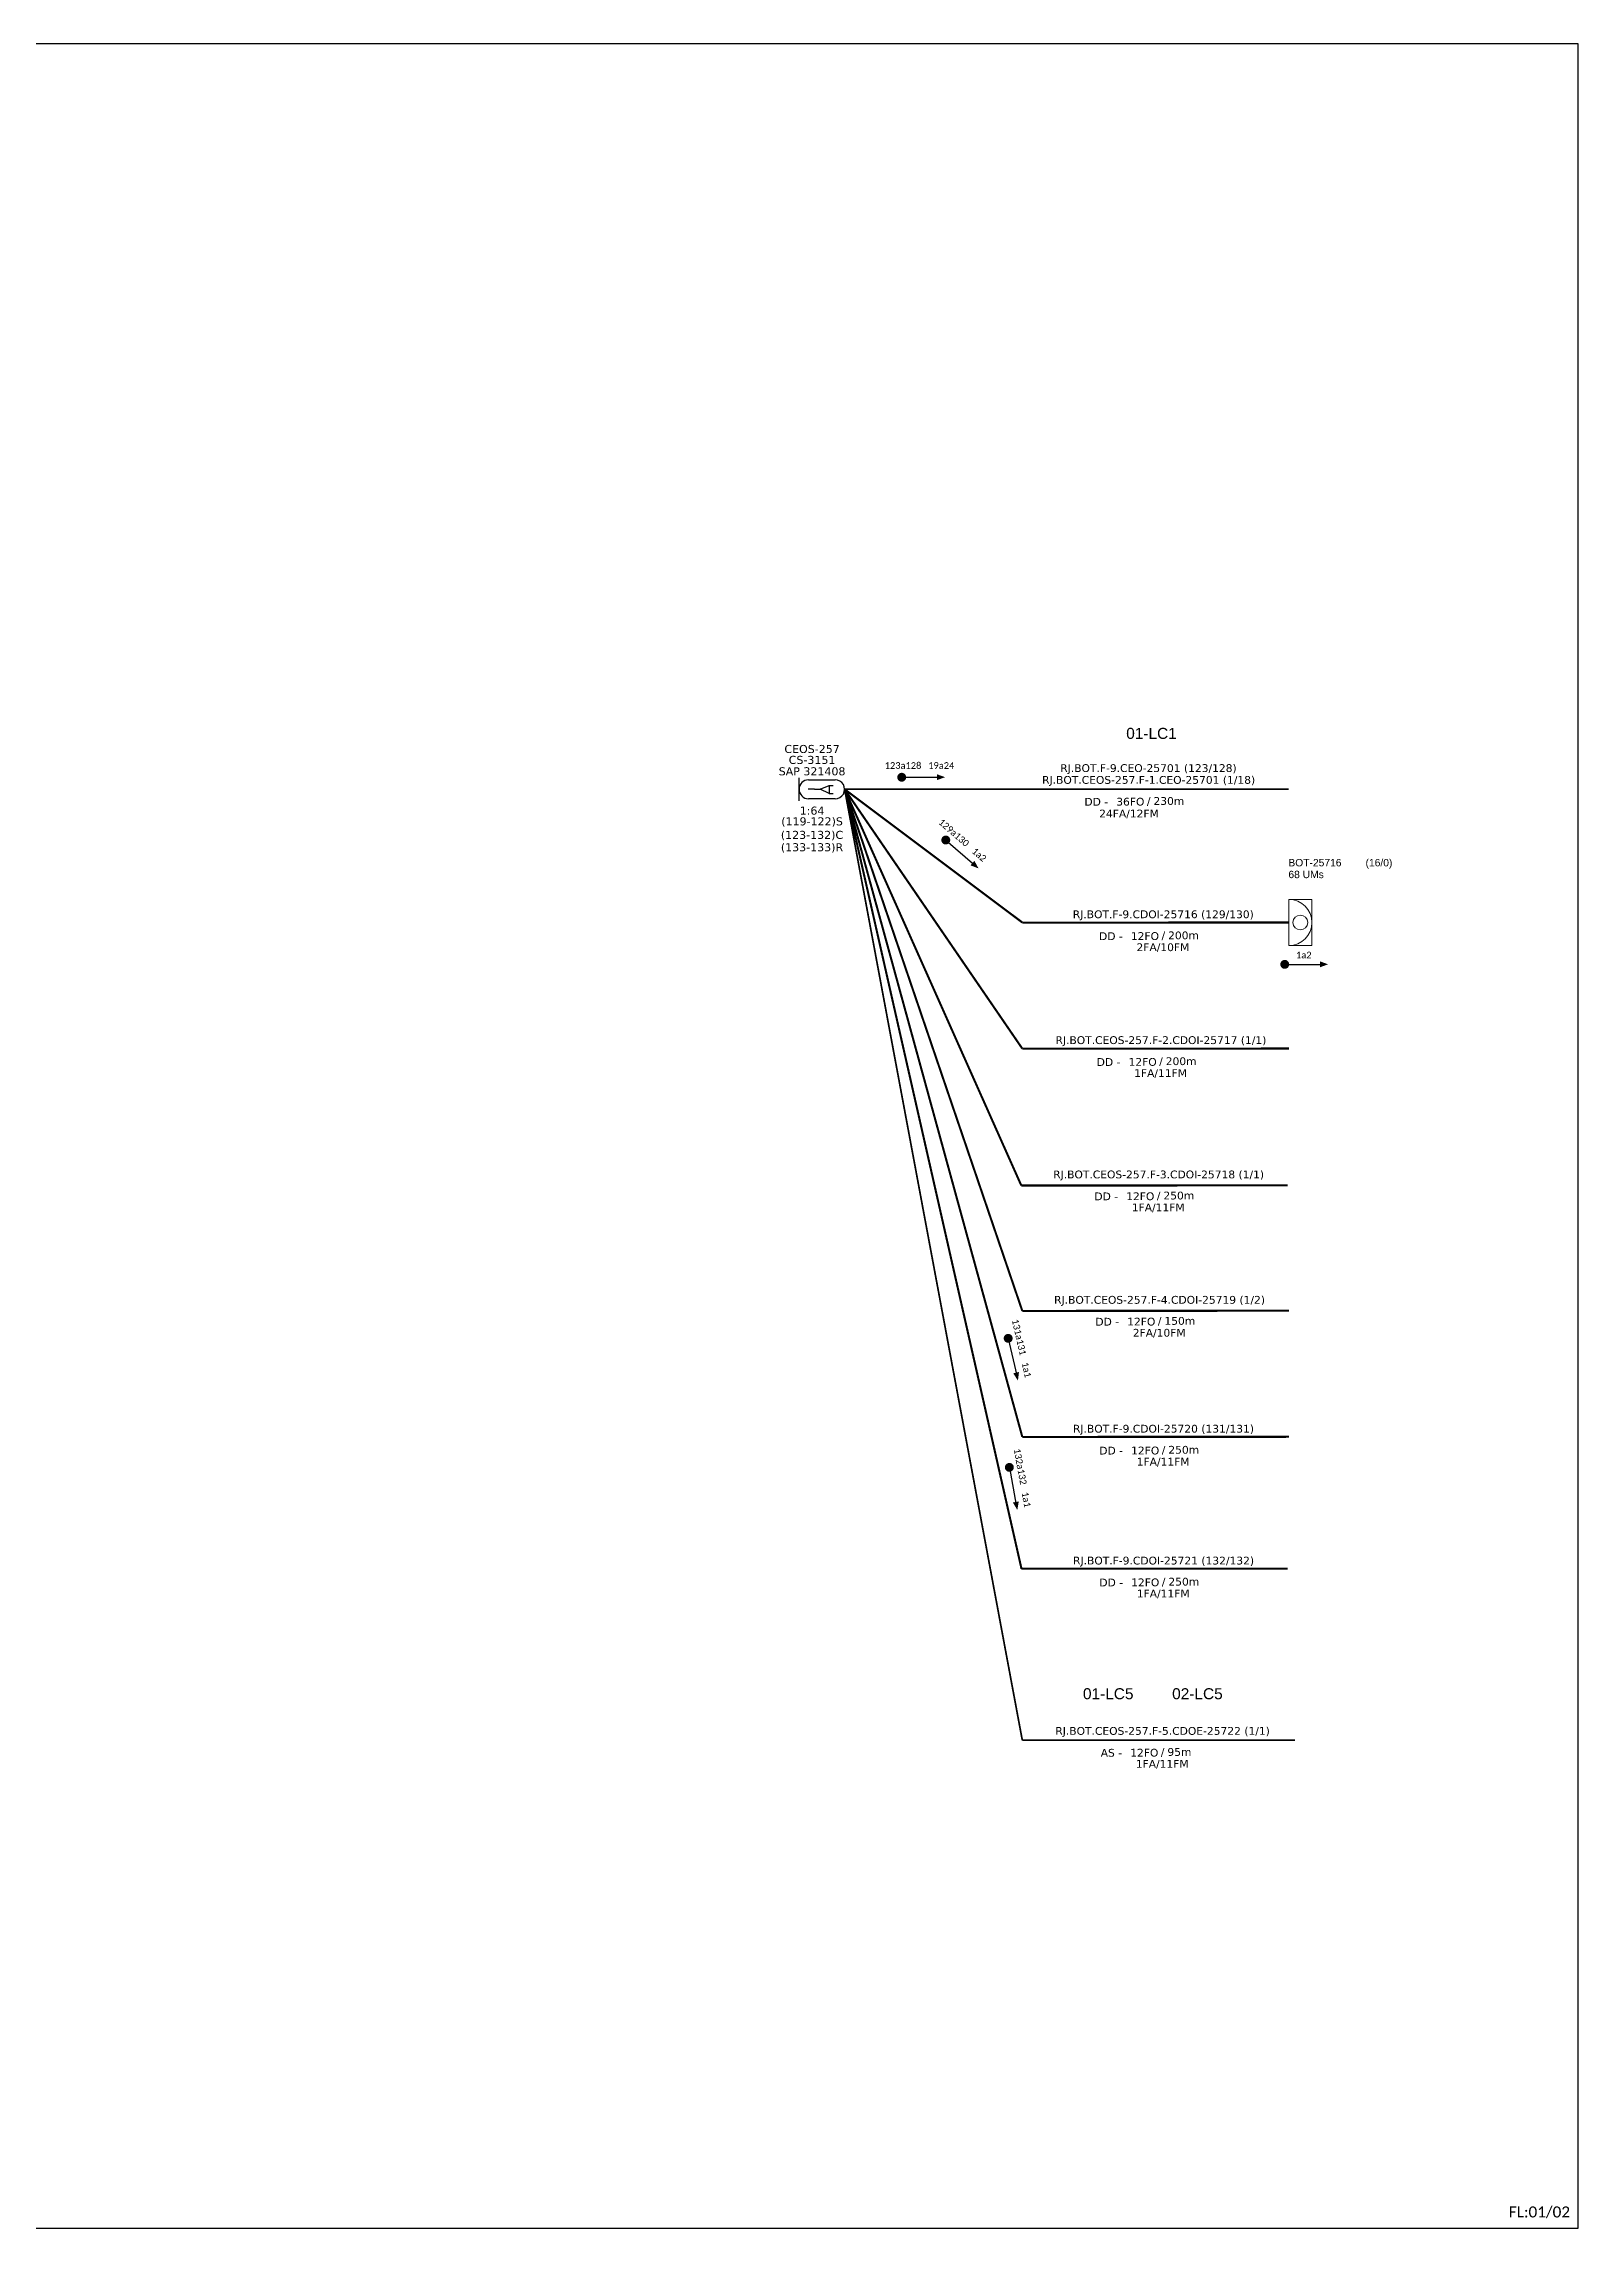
# Model space of a CAD drawing. Header units: inches. Extents: x 1934 to 3676, y 155 to 749.
# Drawn here: x 2355 to 2772, y 155 to 749 of the extents above; entities that cross this region are included whole.
import ezdxf
from ezdxf.enums import TextEntityAlignment as Align

# ---------------------------------------------------------------- set-up
doc = ezdxf.new("R2010")
doc.units = ezdxf.units.IN
doc.header["$MEASUREMENT"] = 0
for name, color, linetype, lineweight in [("20.0-LEGENDA DOS CDO'S", 1, 'Continuous', 0), ('20.1-CDO_INTERIOR', 1, 'Continuous', 0), ('40.1-ETIQUETAS', 1, 'Continuous', 20)]:
    doc.layers.add(name, color=color, linetype=linetype, lineweight=lineweight)
for name, color, linetype in [('20.4-CEOS', 1, 'Continuous'), ('CAP a instalar', 1, 'Continuous'), ('SETA', 7, 'Continuous')]:
    doc.layers.add(name, color=color, linetype=linetype)
doc.styles.add('ARIAL', font='arial.ttf')
doc.styles.add('siredit', font='verdana.ttf')
doc.styles.add('WMF-Calibri0', font='calibri.ttf')
doc.linetypes.add('FENCELINE1', pattern='A,0.25,-0.1,[133,ltypeshp.shx,S=0.1,R=0,X=-0.1,Y=0],-0.1,1', length=1.45)

msp = doc.modelspace()

# ---------------------------------------------------------------- linework, layer by layer
msp.add_lwpolyline([(1933.55, 155.06), (2772.11, 155.06), (2772.11, 749.06), (1933.55, 749.06), (1933.55, 155.06)])
at = {"const_width": 1.21}
for points in [[(2587.63, 549.6, 1), (2588.84, 549.6, 1)], [(2599.76, 532.92, 1), (2600.67, 532.13, 1)], [(2691.73, 498.72, 1), (2692.94, 498.72, 1)]]:
    msp.add_lwpolyline(points, format="xyb", close=True, dxfattribs=at)
at = {"color": 0, "const_width": 1.21}
for points in [[(2617.04, 397.63, 1), (2617.31, 396.45, 1)], [(2617.38, 362.55, 1), (2617.6, 361.36, 1)]]:
    msp.add_lwpolyline(points, format="xyb", close=True, dxfattribs=at)
at = {"layer": '20.1-CDO_INTERIOR', "color": 10, "lineweight": 18}
msp.add_lwpolyline([(2699.7, 503.86), (2699.7, 516.36), (2693.45, 516.36), (2693.45, 503.86)], close=True, dxfattribs=at)
msp.add_circle((2696.57, 510.11), 2, dxfattribs=at)
msp.add_arc((2693.45, 510.11), 6.25, 270, 90, dxfattribs=at)
at = {"layer": '20.4-CEOS', "color": 5}
for p, q in [((2560.35, 543.22), (2560.35, 549.44)), ((2562.92, 548.91), (2570.15, 548.91)), ((2568.49, 547.35), (2569.59, 547.35)), ((2564.54, 546.33), (2562.8, 546.33)), ((2570.15, 543.75), (2562.92, 543.75)), ((2564.54, 546.33), (2566.03, 546.33)), ((2568.49, 545.21), (2569.59, 545.21))]:
    msp.add_line(p, q, dxfattribs=at)
msp.add_lwpolyline([(2566.03, 546.33), (2568.49, 547.35), (2568.49, 545.21), (2566.03, 546.33)], dxfattribs=at)
for centre, start_param, end_param in [((2562.92, 546.33), -0.785398, 2.356194), ((2570.15, 546.33), 2.356194, 5.497787)]:
    msp.add_ellipse(centre, major_axis=(-1.82, 1.82), ratio=1, start_param=start_param, end_param=end_param, dxfattribs=at)
at = {"layer": 'CAP a instalar', "color": 10, "ltscale": 7, "const_width": 0.565}
for points in [[(2572.72, 546.33), (2621.01, 510.11)], [(2621.01, 510.08), (2693.45, 510.11)]]:
    msp.add_lwpolyline(points, dxfattribs=at)
at = {"layer": 'CAP a instalar', "color": 0, "ltscale": 7}
for points, const_width in [([(2572.72, 546.33), (2621.01, 475.81)], 0.565), ([(2572.72, 546.33), (2620.74, 438.59)], 0.565), ([(2572.72, 546.33), (2621.01, 404.5)], 0.565), ([(2572.72, 546.33), (2621.01, 370.24)], 0.565), ([(2620.79, 334.38), (2572.72, 546.33)], 0.565), ([(2572.72, 546.33), (2693.39, 546.33)], 0.467), ([(2621.01, 475.81), (2693.46, 475.84)], 0.565), ([(2620.74, 438.59), (2693.16, 438.62)], 0.565), ([(2621.01, 404.5), (2693.45, 404.54)], 0.565), ([(2621.01, 370.24), (2693.46, 370.27)], 0.565), ([(2620.74, 334.38), (2693.16, 334.41)], 0.565)]:
    msp.add_lwpolyline(points, dxfattribs=dict(at, const_width=const_width))
at = {"layer": 'CAP a instalar', "color": 0, "linetype": 'FENCELINE1', "ltscale": 10, "const_width": 0.467}
for points in [[(2621.01, 287.75), (2572.72, 546.33)], [(2621.01, 287.75), (2695.08, 287.75)]]:
    msp.add_lwpolyline(points, dxfattribs=at)
at = {"layer": 'SETA'}
for points in [[(2588.24, 549.6), (2598.64, 549.6)], [(2600.21, 532.53), (2608.07, 525.7)], [(2692.33, 498.72), (2702.74, 498.72)]]:
    msp.add_lwpolyline(points, dxfattribs=at)
at = {"layer": 'SETA', "color": 0}
for points in [[(2617.17, 397.04), (2619.5, 386.9)], [(2617.49, 361.95), (2619.38, 351.72)]]:
    msp.add_lwpolyline(points, dxfattribs=at)
at = {"layer": 'SETA'}
for points in [[(2597.8, 550.42), (2600.02, 549.62), (2597.8, 548.81)], [(2607.98, 526.87), (2609.12, 524.81), (2606.92, 525.65)], [(2701.9, 499.54), (2704.12, 498.74), (2701.9, 497.93)]]:
    msp.add_solid(points, dxfattribs=at)
at = {"layer": 'SETA', "color": 0}
for points in [[(2620.11, 387.89), (2619.82, 385.55), (2618.54, 387.53)], [(2620.04, 352.69), (2619.65, 350.37), (2618.45, 352.4)]]:
    msp.add_solid(points, dxfattribs=at)

# ---------------------------------------------------------------- texts
at = {"color": 0, "style": 'ARIAL'}
for s, p in [('01-LC1', (2649.25, 560.03)), ('01-LC5', (2637.49, 298.91)), ('02-LC5', (2661.73, 298.91))]:
    msp.add_text(s, height=3, dxfattribs=at).set_placement(p)
at = {"char_height": 1.815, "width": 30.6841, "attachment_point": 5}
for s, insert in [('{\\fCalibri|b0|i0|c0|p34;\\C7;123a128}', (2588.59, 552.78)), ('{\\fCalibri|b0|i0|c0|p34;\\C7;19a24}', (2598.98, 552.78)), ('{\\fCalibri|b0|i0|c0|p34;\\C7;1a2}', (2697.51, 501.25))]:
    msp.add_mtext(s, dxfattribs=dict(at, insert=insert))
at = {"char_height": 1.815, "width": 30.6841, "attachment_point": 5, "rotation": 319.00303}
for s, insert in [('{\\fCalibri|b0|i0|c0|p34;\\C7;129a130}', (2602.41, 534.53)), ('{\\fCalibri|b0|i0|c0|p34;\\C7;1a2}', (2609.29, 528.52))]:
    msp.add_mtext(s, dxfattribs=dict(at, insert=insert))
at = {"color": 0, "char_height": 1.815, "width": 30.6841, "attachment_point": 5}
for s, insert, rotation in [('{\\fCalibri|b0|i0|c0|p34;\\C7;131a131}', (2620.13, 397.36), 282.90911), ('{\\fCalibri|b0|i0|c0|p34;\\C7;1a1}', (2622.15, 388.46), 282.90911), ('{\\fCalibri|b0|i0|c0|p34;\\C7;132a132}', (2620.45, 362.15), 280.47372), ('{\\fCalibri|b0|i0|c0|p34;\\C7;1a1}', (2622.09, 353.17), 280.47372)]:
    msp.add_mtext(s, dxfattribs=dict(at, insert=insert, rotation=rotation))
at = {"lineweight": 0, "insert": (2753.22, 161.01), "char_height": 3, "width": 277.1819, "attachment_point": 1, "style": 'WMF-Calibri0'}
msp.add_mtext('FL:01/02', dxfattribs=at)
at = {"layer": "20.0-LEGENDA DOS CDO'S", "color": 10, "style": 'ARIAL'}
for s, p in [('68 UMs', (2693.33, 522.17)), ('BOT-25716', (2693.32, 525.38))]:
    msp.add_text(s, height=2, dxfattribs=at).set_placement(p)
msp.add_text('     (16/0)', height=2.0005, dxfattribs=at).set_placement((2716, 525.38), align=Align.CENTER)
at = {"layer": '20.4-CEOS', "color": 5, "style": 'siredit'}
for s, p in [('CEOS-257', (2563.87, 558.38)), ('CS-3151', (2563.87, 555.41)), ('SAP 321408', (2563.87, 552.31))]:
    msp.add_text(s, height=2.183, dxfattribs=at).set_placement(p, align=Align.TOP_CENTER)
at = {"layer": '20.4-CEOS', "color": 0, "style": 'siredit'}
for s, p in [('1:64', (2563.87, 541.62)), ('(123-132)C', (2563.85, 535.02)), ('(119-122)S', (2563.87, 538.7)), ('(133-133)R', (2563.85, 531.66))]:
    msp.add_text(s, height=2.183, dxfattribs=at).set_placement(p, align=Align.TOP_CENTER)
at = {"layer": '40.1-ETIQUETAS', "color": 0, "style": 'siredit'}
for s, p in [('RJ.BOT.F-9.CEO-25701 (123/128)', (2655.29, 552.09)), ('RJ.BOT.CEOS-257.F-1.CEO-25701 (1/18)', (2655.34, 548.88)), ('24FA/12FM', (2650, 539.73)), ('RJ.BOT.CEOS-257.F-2.CDOI-25717 (1/1)', (2658.68, 478.12)), ('1FA/11FM', (2658.58, 469.16)), ('RJ.BOT.CEOS-257.F-3.CDOI-25718 (1/1)', (2658.05, 441.6)), ('1FA/11FM', (2657.94, 432.64)), ('RJ.BOT.CEOS-257.F-4.CDOI-25719 (1/2)', (2658.31, 407.51)), ('2FA/10FM', (2658.21, 398.55)), ('RJ.BOT.F-9.CDOI-25720 (131/131)', (2659.38, 372.47)), ('1FA/11FM', (2659.28, 363.51)), ('RJ.BOT.F-9.CDOI-25721 (132/132)', (2659.4, 336.61)), ('1FA/11FM', (2659.3, 327.65)), ('RJ.BOT.CEOS-257.F-5.CDOE-25722 (1/1)', (2659.13, 290.3)), ('1FA/11FM', (2659.03, 281.34))]:
    msp.add_text(s, height=2.117, dxfattribs=at).set_placement(p, align=Align.MIDDLE_CENTER)
for s, height, p in [('DD -', 2.117, (2644.33, 542.93)), ('36FO', 2.117, (2654.19, 542.96)), ('/', 2.12, (2655.86, 543.15)), ('DD -', 2.117, (2647.67, 472.17)), ('12FO', 2.117, (2657.53, 472.2)), ('/', 2.12, (2659.19, 472.39)), ('DD -', 2.117, (2647.04, 435.64)), ('12FO', 2.117, (2656.89, 435.67)), ('/', 2.12, (2658.56, 435.87)), ('DD -', 2.117, (2647.31, 401.56)), ('12FO', 2.117, (2657.16, 401.59)), ('/', 2.12, (2658.83, 401.79)), ('DD -', 2.117, (2648.37, 366.51)), ('12FO', 2.117, (2658.23, 366.54)), ('/', 2.12, (2659.9, 366.74)), ('DD -', 2.117, (2648.39, 330.65)), ('12FO', 2.117, (2658.24, 330.69)), ('/', 2.12, (2659.91, 330.88)), ('AS -', 2.117, (2648.12, 284.35)), ('12FO', 2.117, (2657.98, 284.38)), ('/', 2.12, (2659.64, 284.57))]:
    msp.add_text(s, height=height, dxfattribs=at).set_placement(p, align=Align.MIDDLE_RIGHT)
for s, p in [('230m', (2656.65, 543.15)), ('200m', (2659.99, 472.39)), ('250m', (2659.36, 435.87)), ('150m', (2659.63, 401.79)), ('250m', (2660.69, 366.74)), ('250m', (2660.71, 330.88)), ('95m', (2660.44, 284.57))]:
    msp.add_text(s, height=2.117, dxfattribs=at).set_placement(p, align=Align.MIDDLE_LEFT)
at = {"layer": '40.1-ETIQUETAS', "color": 10, "style": 'siredit'}
for s, p in [('RJ.BOT.F-9.CDOI-25716 (129/130)', (2659.32, 512.34)), ('2FA/10FM', (2659.22, 503.38))]:
    msp.add_text(s, height=2.117, dxfattribs=at).set_placement(p, align=Align.MIDDLE_CENTER)
for s, height, p in [('DD -', 2.117, (2648.31, 506.38)), ('12FO', 2.117, (2658.16, 506.42)), ('/', 2.12, (2659.83, 506.61))]:
    msp.add_text(s, height=height, dxfattribs=at).set_placement(p, align=Align.MIDDLE_RIGHT)
msp.add_text('200m', height=2.117, dxfattribs=at).set_placement((2660.63, 506.61), align=Align.MIDDLE_LEFT)

doc.saveas('drawing.dxf')
